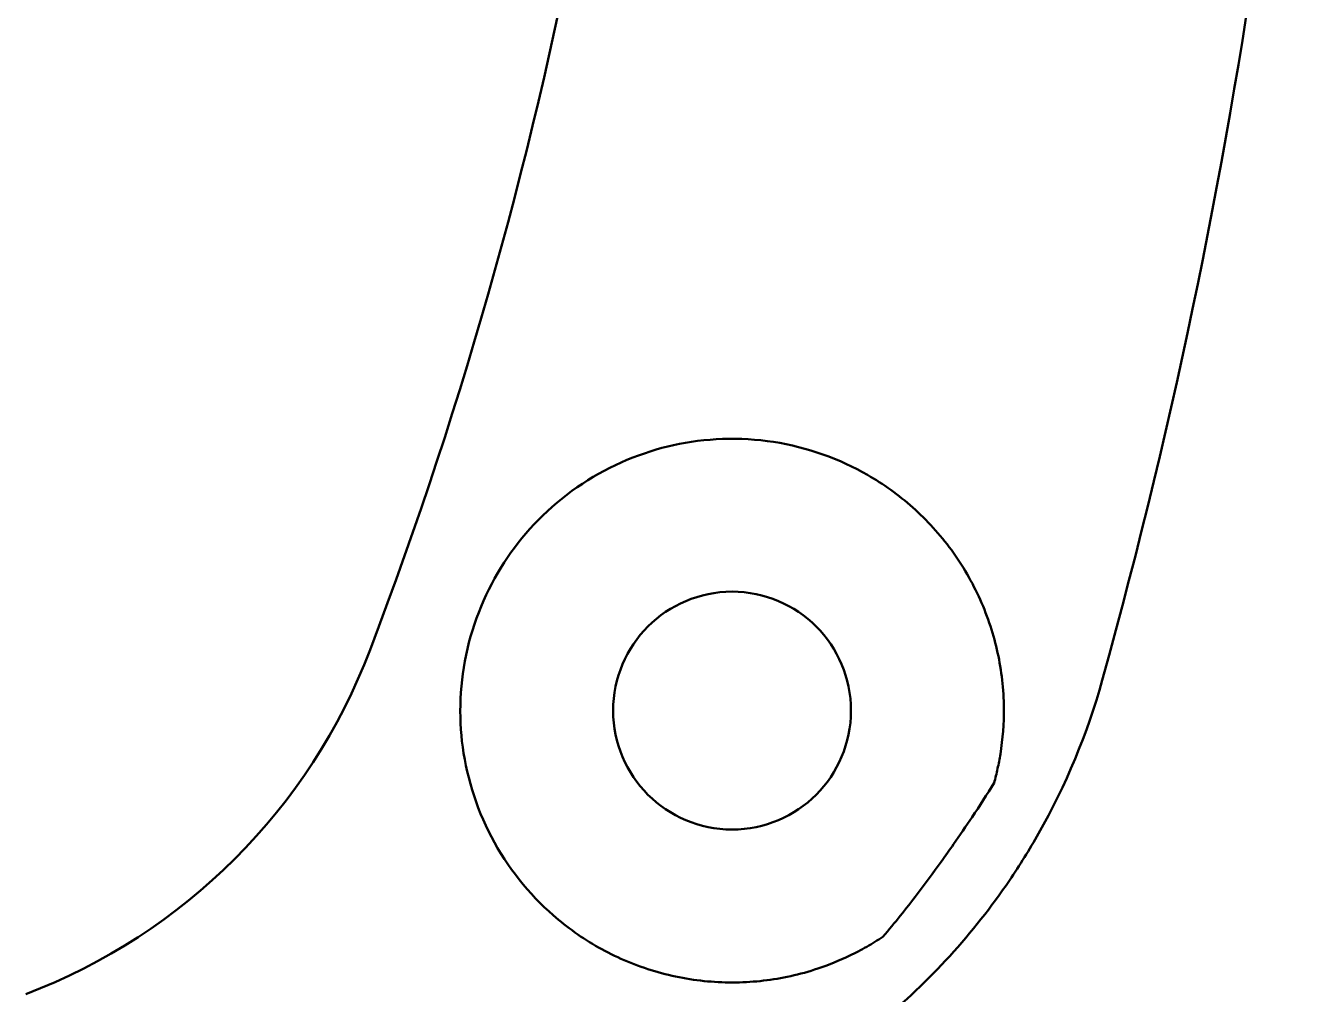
# Model space of a CAD drawing. Header units: millimetres. Extents: x 1510 to 10524, y 7125 to 13164.
# Drawn here: x 5058.86 to 5066.47, y 10699.53 to 10705.23 of the extents above; entities that cross this region are included whole.
import ezdxf

# ---------------------------------------------------------------- set-up
doc = ezdxf.new("R2010")
doc.units = ezdxf.units.MM
doc.header["$LTSCALE"] = 4
doc.layers.add('Visible (ISO)', color=7, linetype='Continuous', lineweight=50)

msp = doc.modelspace()

# ---------------------------------------------------------------- linework, layer by layer
at = {"layer": 'Visible (ISO)'}
msp.add_circle((5063.0203, 10701.1982), 0.7, dxfattribs=at)
for centre, radius, start, end in [((5036.8703, 10710.6982), 25.7, 339.16048, 20.83952), ((5057.618, 10702.8005), 3.5, 290.83952, 339.16048)]:
    msp.add_arc(centre, radius, start, end, dxfattribs=at)
for points, knots in [([(5066.4703, 10710.6982), (5066.4703, 10710.3162), (5066.464, 10709.9333), (5066.4513, 10709.5494), (5066.4448, 10709.3524), (5066.4367, 10709.1551), (5066.4268, 10708.9575), (5066.4169, 10708.7601), (5066.4053, 10708.5623), (5066.392, 10708.3646), (5066.3918, 10708.3611), (5066.3915, 10708.3576), (5066.3913, 10708.3541), (5066.3387, 10707.5744), (5066.2595, 10706.7917), (5066.1529, 10706.008), (5066.1526, 10706.0059), (5066.1524, 10706.0037), (5066.1521, 10706.0016), (5066.1516, 10705.9985), (5066.1512, 10705.9953), (5066.1508, 10705.9923), (5065.9456, 10704.488), (5065.6346, 10702.9435), (5065.1994, 10701.3773)], [0, 0, 0, 0, 0.122876, 0.122876, 0.122876, 0.185923, 0.185923, 0.185923, 0.248884, 0.248884, 0.248884, 0.25, 0.25, 0.25, 0.49834, 0.49834, 0.49834, 0.499023, 0.499023, 0.499023, 0.5, 0.5, 0.5, 1, 1, 1, 1]), ([(5064.5997, 10700.9422), (5064.6142, 10701.032), (5064.621, 10701.1228), (5064.6192, 10701.3242), (5064.6064, 10701.4341), (5064.5609, 10701.6433), (5064.5266, 10701.7492), (5064.4351, 10701.9538), (5064.378, 10702.0524), (5064.2443, 10702.2349), (5064.1676, 10702.319), (5064.0009, 10702.4674), (5063.9108, 10702.5317), (5063.6553, 10702.6788), (5063.463, 10702.7488), (5063.0656, 10702.8102), (5062.8604, 10702.8014), (5062.4936, 10702.7204), (5062.3057, 10702.6436), (5061.9726, 10702.4238), (5061.8274, 10702.2809), (5061.6093, 10701.9755), (5061.5211, 10701.7918), (5061.4213, 10701.4054), (5061.4095, 10701.2027), (5061.4519, 10700.8295), (5061.5102, 10700.6326), (5061.6971, 10700.2765), (5061.8257, 10700.1173), (5061.9673, 10699.9935), (5062.0477, 10699.9233), (5062.1377, 10699.859), (5062.3322, 10699.7494), (5062.4366, 10699.7042), (5062.6526, 10699.6369), (5062.7645, 10699.6148), (5062.9876, 10699.5946), (5063.0989, 10699.5965), (5063.3115, 10699.6213), (5063.4197, 10699.6448), (5063.5892, 10699.7013), (5063.6521, 10699.7267), (5063.7132, 10699.756)], [-6.424683, -6.424683, -6.424683, -6.424683, -6.165741, -6.165741, -5.843627, -5.843627, -5.518651, -5.518651, -5.193675, -5.193675, -4.868699, -4.868699, -4.543723, -4.543723, -3.970715, -3.970715, -3.397707, -3.397707, -2.834784, -2.834784, -2.271861, -2.271861, -1.708938, -1.708938, -1.146015, -1.146015, -0.573008, -0.573008, 0, 0, 0, 0.324976, 0.324976, 0.649952, 0.649952, 0.974929, 0.974929, 1.299905, 1.299905, 1.622018, 1.622018, 1.815464, 1.815464, 1.815464, 1.815464]), ([(5065.1994, 10701.3773), (5065.1116, 10701.0614), (5064.9852, 10700.7577), (5064.8247, 10700.4747), (5064.7712, 10700.3804), (5064.7138, 10700.2882), (5064.6531, 10700.199), (5064.4407, 10699.8866), (5064.1829, 10699.6033), (5063.8892, 10699.3613), (5063.8682, 10699.344), (5063.8471, 10699.3269), (5063.8258, 10699.3101), (5063.8151, 10699.3016), (5063.8044, 10699.2933), (5063.7936, 10699.2849), (5063.7882, 10699.2808), (5063.7828, 10699.2766), (5063.7774, 10699.2725), (5063.772, 10699.2683), (5063.7665, 10699.2641), (5063.7612, 10699.2601), (5063.4637, 10699.0347), (5063.1305, 10698.8482), (5062.7728, 10698.7116), (5062.7473, 10698.7018), (5062.7216, 10698.6923), (5062.6958, 10698.683), (5062.6829, 10698.6784), (5062.67, 10698.6739), (5062.657, 10698.6694), (5062.6506, 10698.6671), (5062.6441, 10698.6649), (5062.6376, 10698.6627), (5062.6344, 10698.6616), (5062.6311, 10698.6605), (5062.6279, 10698.6594), (5062.6246, 10698.6583), (5062.6212, 10698.6571), (5062.6181, 10698.6561), (5062.2205, 10698.5226), (5061.7895, 10698.4482), (5061.3454, 10698.4482)], [0, 0, 0, 0, 0.1875, 0.1875, 0.1875, 0.25, 0.25, 0.25, 0.46875, 0.46875, 0.46875, 0.484375, 0.484375, 0.484375, 0.492187, 0.492187, 0.492187, 0.496094, 0.496094, 0.496094, 0.5, 0.5, 0.5, 0.71875, 0.71875, 0.71875, 0.734375, 0.734375, 0.734375, 0.742187, 0.742187, 0.742187, 0.746094, 0.746094, 0.746094, 0.748047, 0.748047, 0.748047, 0.75, 0.75, 0.75, 1, 1, 1, 1]), ([(5064.5625, 10700.7722), (5064.5703, 10700.8001), (5064.5772, 10700.8283), (5064.5896, 10700.885), (5064.595, 10700.9135), (5064.5997, 10700.9422)], [0.0000005, 0.0000005, 0.0000005, 0.0000005, 0.0872993, 0.0872993, 0.1745808, 0.1745808, 0.1745808, 0.1745808]), ([(5063.9086, 10699.8675), (5063.978, 10699.9489), (5064.0446, 10700.0323), (5064.1573, 10700.18), (5064.2051, 10700.2448), (5064.2757, 10700.3429), (5064.3004, 10700.3777), (5064.3614, 10700.4649), (5064.3978, 10700.518), (5064.4775, 10700.6374), (5064.5207, 10700.7043), (5064.5625, 10700.7722)], [-1.106937, -1.106937, -1.106937, -1.106937, -0.790728, -0.790728, -0.556538, -0.556538, -0.430422, -0.430422, -0.239186, -0.239186, -0.000002, -0.000002, -0.000002, -0.000002]), ([(5063.7132, 10699.756), (5063.747, 10699.7723), (5063.7803, 10699.7897), (5063.8455, 10699.8269), (5063.8774, 10699.8466), (5063.9086, 10699.8675)], [0, 0, 0, 0, 0.1129397, 0.1129397, 0.225879, 0.225879, 0.225879, 0.225879])]:
    msp.add_open_spline(points, degree=3, knots=knots, dxfattribs=at)

doc.saveas('drawing.dxf')
